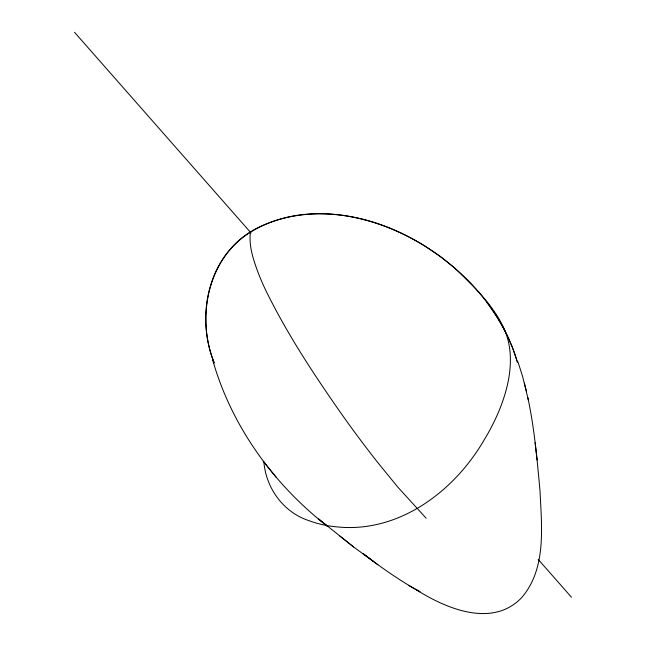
<?xml version="1.0" encoding="UTF-8"?>
<svg xmlns="http://www.w3.org/2000/svg" width="646" height="646" viewBox="0 0 646 646"><rect width="100%" height="100%" fill="white"/><g stroke="black" fill="none" stroke-linecap="round" stroke-linejoin="round"><path stroke-width="0.97" d="M506.561 334.168A347.806 248.847 -10.2 0 0 456.625 269.697L440.063 256.309L425.472 246.401A287.858 209.554 -11.8 0 0 409.661 237.324C361.558 211.767 298.767 202.448 250.398 232.229C248.621 246.812 253.838 261.137 258.868 274.574A99.064 21.996 58.1 0 0 265.595 289.997C287.769 335.347 315.837 377.522 344.883 418.705A307.698 60.409 58.3 0 0 377.264 461.922L398.001 487.342L426.174 518.229M263.883 461.914C266.015 488.392 283.699 512.674 309.418 520.805A177.093 115.804 -40.8 0 0 336.356 526.821C398.259 533.596 453.912 491.751 483.83 440.475A175.599 114.019 -42.5 0 0 499.939 408.571C509.742 383.958 515.233 355.252 504.655 329.961C493.544 304.864 472.767 285.403 453.29 266.774C402.014 223.379 326.27 197.167 261.824 225.858C210.313 248.573 194.309 312.987 214.101 362.527M250.398 232.229C207.826 258.182 196.352 315.636 213.172 360.25A298.92 227.182 -24.8 0 0 214.141 363.076M408.732 585.47L419.989 591.801C399.955 580.706 381.156 567.479 362.987 553.574L377.886 564.79M415.927 589.523C445.675 608.411 491.945 628.283 521.451 597.873C546.742 568.746 541.614 526.837 540.032 491.138C537.149 459.847 534.436 428.395 527.839 397.629M372.952 561.067L353.677 547.025L339.707 535.946M353.677 547.025L318.68 519.045L327.562 526.377C273.371 484.217 231.236 425.811 212.51 359.434M74.532 32.3L251.06 232.98M538.158 559.371L571.468 597.235M263.237 461.26L276.133 477.265M486.745 302.118C500.198 320.295 511.382 340.482 517.349 362.398M506.593 334.152L512.472 347.467L517.107 361.009M517.955 361.897L522.622 376.505L528.38 400.181M524.334 383.013L526.506 391.298M535.106 442.776L537.109 460.009"/></g></svg>
